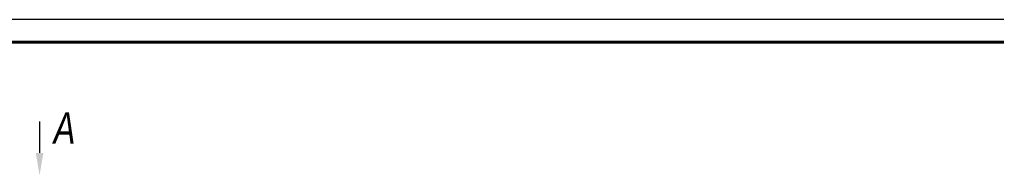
# Model space of a CAD drawing. Header units: millimetres. Extents: x 12064 to 35004, y -6103 to -2658.
# Drawn here: x 29679.4 to 29895, y -2761.1 to -2726.6 of the extents above; entities that cross this region are included whole.
import ezdxf

# ---------------------------------------------------------------- set-up
doc = ezdxf.new("R2010")
doc.units = ezdxf.units.MM
for name, color, linetype, lineweight in [('Layer_01', 5, 'Continuous', 13), ('Layer_02', 1, 'Continuous', 13), ('Layer_05', 6, 'Continuous', 13), ('Layer_06', 7, 'Continuous', 40)]:
    doc.layers.add(name, color=color, linetype=linetype, lineweight=lineweight)
doc.styles.add('Style_01', font='ARIALNI.TTF', dxfattribs={"width": 0.9, "height": 3.5})

msp = doc.modelspace()

# ---------------------------------------------------------------- linework, layer by layer
at = {"layer": 'Layer_02'}
msp.add_line((29683.809, -2749.13), (29683.809, -2756.13), dxfattribs=at)
at = {"layer": 'Layer_02', "ltscale": 0.04}
msp.add_solid([(29684.642, -2756.13), (29682.975, -2756.13), (29683.809, -2761.13)], dxfattribs=at)
at = {"layer": 'Layer_05'}
msp.add_line((30203.111, -2726.567), (29312.111, -2726.567), dxfattribs=at)
at = {"layer": 'Layer_06', "linetype": 'Continuous'}
msp.add_line((30198.111, -2731.567), (29332.111, -2731.567), dxfattribs=at)

# ---------------------------------------------------------------- texts
at = {"layer": 'Layer_01', "style": 'Style_01', "width": 0.9}
msp.add_text('А', height=7, dxfattribs=at).set_placement((29686.901, -2754.104))

doc.saveas('drawing.dxf')
